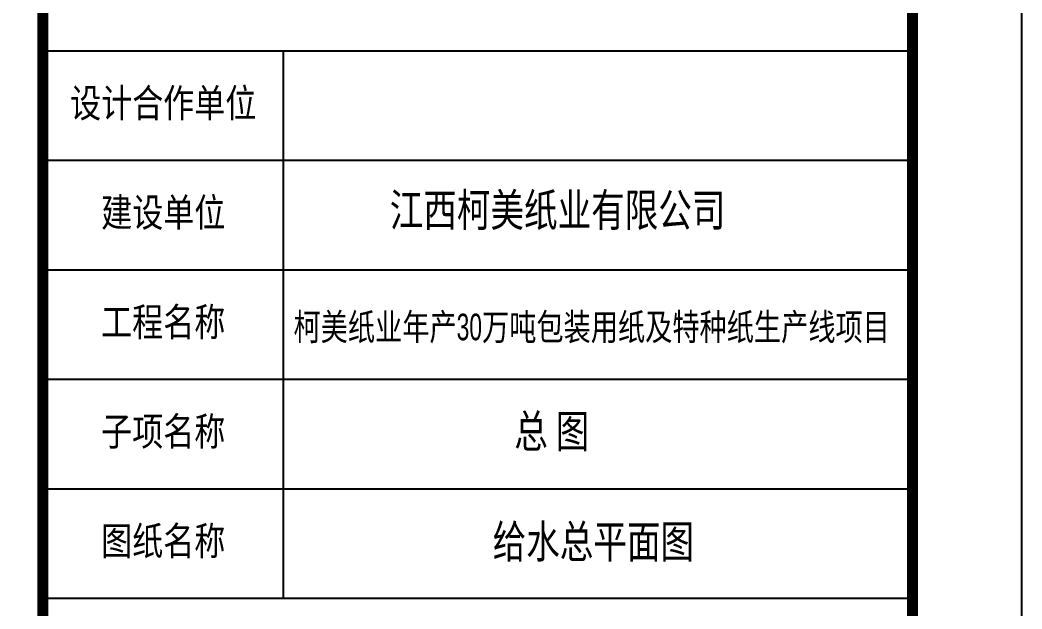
# Model space of a CAD drawing. Header units: metres. Extents: x 497246 to 997717, y 2998582 to 5998198.
# Drawn here: x 499701.37 to 499747.16, y 2998958.2 to 2998985.1 of the extents above; entities that cross this region are included whole.
import ezdxf

# ---------------------------------------------------------------- set-up
doc = ezdxf.new("R2010")
doc.units = ezdxf.units.M
doc.header["$LTSCALE"] = 1000
for name, color, linetype in [('A0h$0$z_图框', 7, 'CONTINUOUS'), ('TEXT', 7, 'CONTINUOUS'), ('z_图框', 7, 'CONTINUOUS')]:
    doc.layers.add(name, color=color, linetype=linetype)
doc.styles.add('A0h$0$中文仿宋', font='simfang.ttf', dxfattribs={"width": 0.8, "height": 2.5})
doc.styles.add('CLWD', font='ARIALN.TTF')

# ---------------------------------------------------------------- blocks, each defined once
blk = doc.blocks.new('A0h$0$TK-A2-CN')
at = {"layer": 'A0h$0$z_图框'}
for p, q in [((-79.5, 222), (0, 222)), ((-57.5, 172), (-57.5, 222)), ((-79.5, 212), (0, 212)), ((-79.5, 202), (0, 202)), ((-79.5, 192), (0, 192)), ((-79.5, 182), (0, 182)), ((-79.5, 172), (0, 172))]:
    blk.add_line(p, q, dxfattribs=at)
at = {"layer": 'A0h$0$z_图框', "const_width": 1}
blk.add_lwpolyline([(-79.5, 400), (0, 400), (0, 0), (-79.5, 0)], close=True, dxfattribs=at)
at = {"layer": 'A0h$0$z_图框', "char_height": 2.6, "attachment_point": 5, "style": 'A0h$0$中文仿宋'}
for s, insert in [('设计合作单位', (-68.5, 217.077)), ('建设单位', (-68.5, 207.085)), ('工程名称', (-68.5, 197.085)), ('子项名称', (-68.5, 187.085)), ('图纸名称', (-68.5, 177.085))]:
    blk.add_mtext_dynamic_manual_height_columns(s, width=19.5, gutter_width=12.5, heights=[0], dxfattribs=dict(at, insert=insert))
blk = doc.blocks.new('A0h$0$图签A2-CN')
at = {"layer": 'A0h$0$z_图框'}
blk.add_blockref('A0h$0$TK-A2-CN', (0.456, 0), dxfattribs=at)

msp = doc.modelspace()

# ---------------------------------------------------------------- linework, layer by layer
at = {"layer": 'z_图框'}
msp.add_lwpolyline([(499152.664, 2998867.692), (499747.164, 2998867.692), (499747.164, 2999288.192), (499152.664, 2999288.192)], close=True, dxfattribs=at)
at = {"layer": 'z_图框', "const_width": 0.5}
msp.add_lwpolyline([(499165.164, 2998872.692), (499742.164, 2998872.692), (499742.164, 2999283.192), (499165.164, 2999283.192)], close=True, dxfattribs=at)

# ---------------------------------------------------------------- block references
at = {"layer": 'A0h$0$z_图框', "xscale": 0.5, "yscale": 0.5, "zscale": 0.5}
msp.add_blockref('A0h$0$图签A2-CN', (499741.936, 2998872.692), dxfattribs=at)

# ---------------------------------------------------------------- texts
at = {"layer": 'TEXT', "color": 30, "style": 'CLWD', "width": 0.75}
for s, height, p in [('江西柯美纸业有限公司', 1.5, (499718.265, 2998975.668)), ('柯美纸业年产30万吨包装用纸及特种纸生产线项目', 1.215, (499713.866, 2998970.471)), ('总 图', 1.5, (499723.96, 2998965.568)), ('给水总平面图', 1.5, (499722.972, 2998960.525))]:
    msp.add_text(s, height=height, dxfattribs=at).set_placement(p)

doc.saveas('drawing.dxf')
